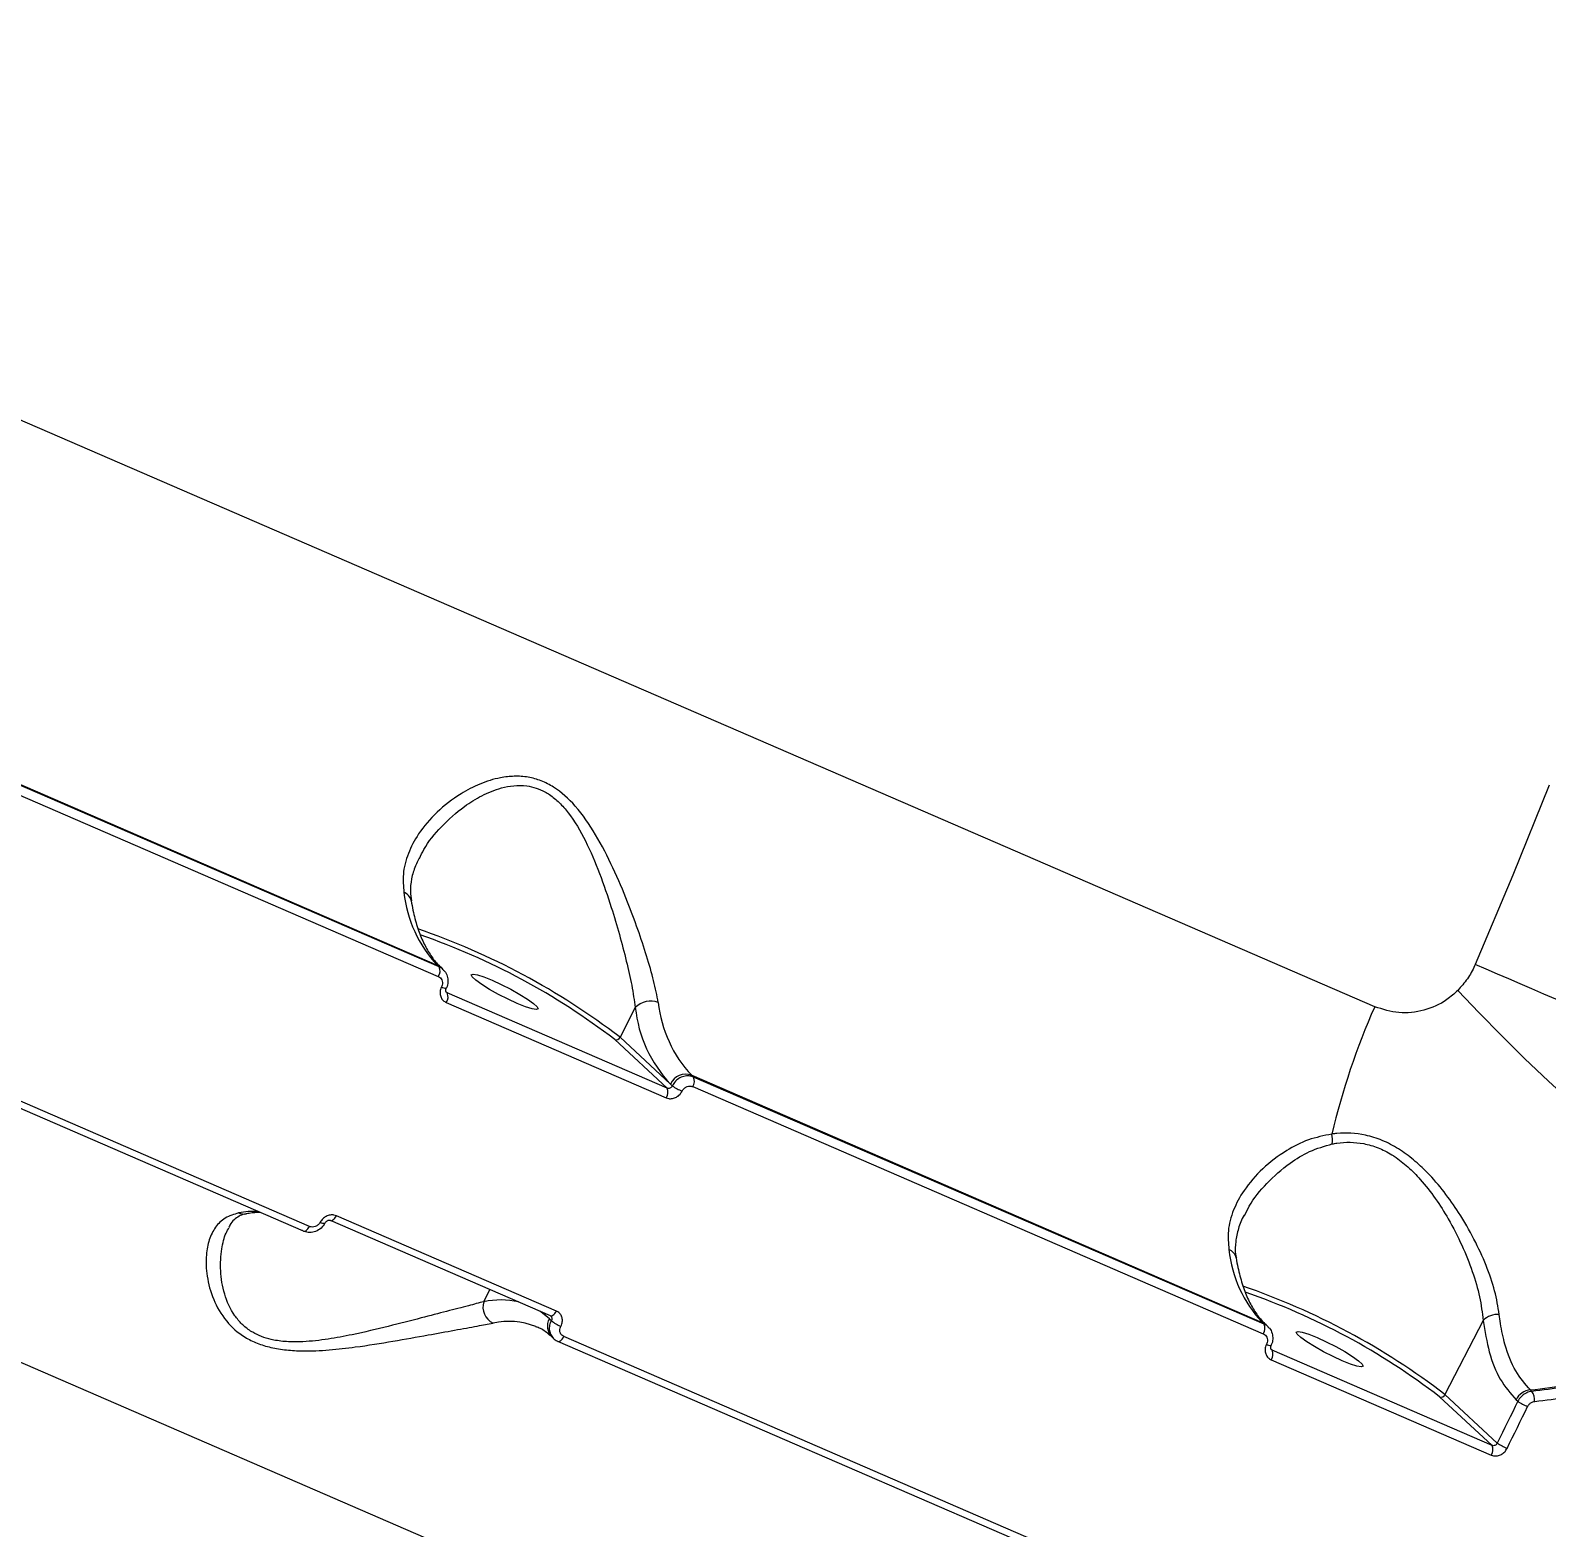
# Model space of a CAD drawing. Header units: millimetres. Extents: x -6901 to 7060, y -7557 to 6158.
# Drawn here: x 3094.8 to 3276.9, y -3449 to -3269.2 of the extents above; entities that cross this region are included whole.
import ezdxf

# ---------------------------------------------------------------- set-up
doc = ezdxf.new("R2010")
doc.units = ezdxf.units.MM
for name, color, linetype in [('DIKOM_ОБЪЕКТ', 7, 'Continuous'), ('DIKOM_РАЗМЕР_ЗОНА', 7, 'Continuous'), ('DIKOM_РАЗМЕР_ОБЪЕКТА', 7, 'Continuous')]:
    doc.layers.add(name, color=color, linetype=linetype)
doc.styles.add('style1', font='arial.ttf', dxfattribs={"width": 0.8})
doc.dimstyles.new('1-50', dxfattribs={"dimtxt": 300, "dimasz": 200, "dimexe": 100, "dimexo": 0, "dimgap": 100, "dimtad": 1, "dimtxsty": 'style1', "dimcen": 200, "dimclrd": 7, "dimclre": 7, "dimclrt": 7, "dimadec": 1, "dimazin": 2, "dimtfac": 1, "dimtmove": 0, "dimatfit": 2, "dimfxl": 0, "dimlwd": 25, "dimlwe": 18, "dimarcsym": 0})

# ---------------------------------------------------------------- blocks, each defined once
blk = doc.blocks.new('*D1')
at = {"layer": 'Defpoints', "color": 0, "transparency": 16777216}
for p in [(-4076.66, -462.32), (4983.51, -3127.59), (4983.51, -6854.07)]:
    blk.add_point(p, dxfattribs=at)
at = {"layer": 'DIKOM_РАЗМЕР_ОБЪЕКТА', "color": 7, "lineweight": 18, "transparency": 16777216}
for p, q in [((-4076.66, -462.32), (-4076.66, -6954.07)), ((4983.51, -3127.59), (4983.51, -6954.07))]:
    blk.add_line(p, q, dxfattribs=at)
at = {"layer": 'DIKOM_РАЗМЕР_ОБЪЕКТА', "color": 7, "lineweight": 25, "transparency": 16777216}
blk.add_line((-3876.66, -6854.07), (4783.51, -6854.07), dxfattribs=at)
at = {"layer": 'DIKOM_РАЗМЕР_ОБЪЕКТА', "color": 7, "transparency": 16777216}
for points in [[(-3876.66, -6820.74), (-3876.66, -6887.4), (-4076.66, -6854.07)], [(4783.51, -6820.74), (4783.51, -6887.4), (4983.51, -6854.07)]]:
    blk.add_solid(points, dxfattribs=at)
at = {"layer": 'DIKOM_РАЗМЕР_ОБЪЕКТА', "color": 7, "transparency": 16777216, "insert": (453.43, -6600.9), "char_height": 300, "attachment_point": 5, "style": 'style1'}
blk.add_mtext('9050', dxfattribs=at)
blk = doc.blocks.new('*D2')
at = {"layer": 'Defpoints', "color": 0, "transparency": 16777216}
for p in [(-1102.73, 4151.17), (-5819.23, -4492.42), (4721.24, -4492.42)]:
    blk.add_point(p, dxfattribs=at)
at = {"layer": 'DIKOM_РАЗМЕР_ОБЪЕКТА', "color": 7, "lineweight": 18, "transparency": 16777216}
for p, q in [((-1102.73, 4151.17), (-5919.23, 4151.17)), ((4721.24, -4492.42), (-5919.23, -4492.42))]:
    blk.add_line(p, q, dxfattribs=at)
at = {"layer": 'DIKOM_РАЗМЕР_ОБЪЕКТА', "color": 7, "lineweight": 25, "transparency": 16777216}
blk.add_line((-5819.23, 3951.17), (-5819.23, -4292.42), dxfattribs=at)
at = {"layer": 'DIKOM_РАЗМЕР_ОБЪЕКТА', "color": 7, "transparency": 16777216}
for points in [[(-5852.56, 3951.17), (-5785.89, 3951.17), (-5819.23, 4151.17)], [(-5852.56, -4292.42), (-5785.89, -4292.42), (-5819.23, -4492.42)]]:
    blk.add_solid(points, dxfattribs=at)
at = {"layer": 'DIKOM_РАЗМЕР_ОБЪЕКТА', "color": 7, "transparency": 16777216, "insert": (-6072.4, -170.63), "char_height": 300, "attachment_point": 5, "rotation": 90, "style": 'style1'}
blk.add_mtext('8650', dxfattribs=at)
blk = doc.blocks.new('*D3')
at = {"layer": 'Defpoints', "color": 0, "transparency": 16777216}
for p in [(-1553.27, 6158.28), (-6450.85, -6312.94), (5659.92, -6312.94)]:
    blk.add_point(p, dxfattribs=at)
at = {"layer": 'DIKOM_РАЗМЕР_ЗОНА', "color": 7, "lineweight": 18, "transparency": 16777216}
for p, q in [((-1553.27, 6158.28), (-6550.85, 6158.28)), ((5659.92, -6312.94), (-6550.85, -6312.94))]:
    blk.add_line(p, q, dxfattribs=at)
at = {"layer": 'DIKOM_РАЗМЕР_ЗОНА', "color": 7, "lineweight": 25, "transparency": 16777216}
blk.add_line((-6450.85, 5958.28), (-6450.85, -6112.94), dxfattribs=at)
at = {"layer": 'DIKOM_РАЗМЕР_ЗОНА', "color": 7, "transparency": 16777216}
for points in [[(-6484.18, 5958.28), (-6417.52, 5958.28), (-6450.85, 6158.28)], [(-6484.18, -6112.94), (-6417.52, -6112.94), (-6450.85, -6312.94)]]:
    blk.add_solid(points, dxfattribs=at)
at = {"layer": 'DIKOM_РАЗМЕР_ЗОНА', "color": 7, "transparency": 16777216, "insert": (-6704.02, -77.33), "char_height": 300, "attachment_point": 5, "rotation": 90, "style": 'style1'}
blk.add_mtext('12500', dxfattribs=at)
blk = doc.blocks.new('*D4')
at = {"layer": 'Defpoints', "color": 0, "transparency": 16777216}
for p in [(-5588.2, -1083.32), (7059.54, -2218.88), (7059.54, -7457.08)]:
    blk.add_point(p, dxfattribs=at)
at = {"layer": 'DIKOM_РАЗМЕР_ЗОНА', "color": 7, "lineweight": 18, "transparency": 16777216}
for p, q in [((-5588.2, -1083.32), (-5588.2, -7557.08)), ((7059.54, -2218.88), (7059.54, -7557.08))]:
    blk.add_line(p, q, dxfattribs=at)
at = {"layer": 'DIKOM_РАЗМЕР_ЗОНА', "color": 7, "lineweight": 25, "transparency": 16777216}
blk.add_line((-5388.2, -7457.08), (6859.54, -7457.08), dxfattribs=at)
at = {"layer": 'DIKOM_РАЗМЕР_ЗОНА', "color": 7, "transparency": 16777216}
for points in [[(-5388.2, -7423.74), (-5388.2, -7490.41), (-5588.2, -7457.08)], [(6859.54, -7423.74), (6859.54, -7490.41), (7059.54, -7457.08)]]:
    blk.add_solid(points, dxfattribs=at)
at = {"layer": 'DIKOM_РАЗМЕР_ЗОНА', "color": 7, "transparency": 16777216, "insert": (735.67, -7203.9), "char_height": 300, "attachment_point": 5, "style": 'style1'}
blk.add_mtext('12650', dxfattribs=at)

msp = doc.modelspace()

# ---------------------------------------------------------------- linework, layer by layer
at = {"layer": 'DIKOM_ОБЪЕКТ', "color": 7, "linetype": 'Continuous', "lineweight": 15}
for p, q in [((3256.232, -3386.411), (2967.375, -3261.314)), ((3075.198, -3351.754), (3143.699, -3381.42)), ((3075.32, -3353.116), (3143.82, -3382.782)), ((3143.92, -3381.626), (3075.42, -3351.96)), ((2919.709, -3353.76), (3208.565, -3478.858)), ((3143.699, -3381.42), (3143.92, -3381.626)), ((3144.151, -3381.715), (3144.373, -3381.921)), ((3127.634, -3413.358), (3059.134, -3383.691)), ((3128.349, -3412.787), (3059.849, -3383.121)), ((3144.88, -3384.749), (3144.719, -3384.6)), ((3144.88, -3384.749), (3144.768, -3384.673)), ((3144.777, -3385.911), (3171.187, -3397.348)), ((3171.29, -3396.187), (3144.88, -3384.749)), ((3167.471, -3386.516), (3165.632, -3390.082)), ((3164.993, -3390.344), (3171.29, -3396.187)), ((3171.676, -3395.691), (3165.632, -3390.082)), ((3174.235, -3394.645), (3242.735, -3424.311)), ((3174.456, -3394.85), (3174.235, -3394.645)), ((3242.957, -3424.517), (3174.456, -3394.85)), ((3171.911, -3395.909), (3171.676, -3395.691)), ((3174.356, -3396.006), (3242.857, -3425.673)), ((3157.274, -3423.517), (3130.864, -3412.079)), ((3157.991, -3422.941), (3131.581, -3411.504)), ((3149.267, -3421.821), (3150.014, -3420.373)), ((3156.341, -3423.113), (3157.15, -3423.864)), ((3157.15, -3423.864), (3157.385, -3424.082)), ((3157.27, -3423.515), (3157.328, -3423.554)), ((3269.255, -3424.079), (3264.669, -3432.973)), ((3155.511, -3424.799), (3155.631, -3424.85)), ((3242.735, -3424.311), (3242.957, -3424.517)), ((3243.188, -3424.606), (3243.41, -3424.812)), ((3157.662, -3426.251), (3157.44, -3426.045)), ((3158.114, -3426.545), (3158.171, -3426.582)), ((3226.671, -3456.248), (3158.171, -3426.582)), ((3227.386, -3455.678), (3158.885, -3426.012)), ((3243.917, -3427.64), (3243.755, -3427.491)), ((3243.917, -3427.64), (3243.804, -3427.564)), ((3270.327, -3439.078), (3243.917, -3427.64)), ((3243.814, -3428.802), (3270.224, -3440.239)), ((3264.029, -3433.234), (3270.327, -3439.078)), ((3270.948, -3438.799), (3264.669, -3432.973)), ((3275.11, -3432.585), (3274.925, -3432.414)), ((3273.21, -3433.593), (3273.411, -3433.779))]:
    msp.add_line(p, q, dxfattribs=at)
at = {"layer": 'DIKOM_ОБЪЕКТ', "color": 7, "linetype": 'Continuous', "lineweight": 15, "flags": 128}
for points in [[(3277.172, -3359.809), (3272.807, -3370.596), (3268.294, -3381.335)], [(3144.151, -3381.715), (3144.003, -3381.593), (3143.699, -3381.42)], [(3279.4, -3386.124), (3277.96, -3385.506), (3276.531, -3384.891), (3275.114, -3384.281), (3273.711, -3383.676), (3272.326, -3383.079), (3270.96, -3382.489), (3269.615, -3381.907), (3268.294, -3381.335)], [(3150.277, -3383.222), (3151.384, -3383.732), (3152.524, -3384.315), (3153.605, -3384.922), (3154.538, -3385.505), (3155.249, -3386.017), (3155.679, -3386.417), (3155.794, -3386.671), (3155.584, -3386.759), (3155.067, -3386.674), (3154.284, -3386.424), (3153.299, -3386.027), (3152.192, -3385.517), (3151.051, -3384.935), (3149.971, -3384.328), (3149.038, -3383.745), (3148.327, -3383.232), (3147.897, -3382.833), (3147.782, -3382.579), (3147.991, -3382.491), (3148.509, -3382.575), (3149.291, -3382.826), (3150.277, -3383.222)], [(3305.792, -3417.511), (3303.891, -3416.483), (3301.778, -3415.207), (3299.471, -3413.696), (3296.995, -3411.965), (3294.372, -3410.031), (3291.631, -3407.913), (3288.796, -3405.632), (3285.897, -3403.211), (3282.962, -3400.673), (3280.02, -3398.044), (3277.1, -3395.349), (3274.231, -3392.615), (3271.441, -3389.87), (3268.758, -3387.139), (3266.208, -3384.451)], [(3127.634, -3413.358), (3127.65, -3413.364), (3127.736, -3413.373), (3127.833, -3413.349), (3127.937, -3413.291), (3128.045, -3413.202), (3128.152, -3413.086), (3128.254, -3412.946), (3128.349, -3412.787)], [(3130.859, -3412.077), (3130.88, -3412.085), (3130.967, -3412.095), (3131.064, -3412.07), (3131.168, -3412.011), (3131.276, -3411.922), (3131.384, -3411.804), (3131.487, -3411.663), (3131.581, -3411.504)], [(3157.15, -3423.864), (3156.34, -3423.196), (3156.02, -3422.974)], [(3157.274, -3423.517), (3157.29, -3423.523), (3157.376, -3423.532), (3157.474, -3423.507), (3157.578, -3423.449), (3157.686, -3423.359), (3157.794, -3423.242), (3157.897, -3423.101), (3157.991, -3422.941)], [(3243.188, -3424.606), (3243.04, -3424.484), (3242.735, -3424.311)], [(3249.313, -3426.113), (3250.421, -3426.623), (3251.561, -3427.205), (3252.642, -3427.813), (3253.575, -3428.396), (3254.286, -3428.908), (3254.716, -3429.307), (3254.831, -3429.561), (3254.621, -3429.65), (3254.104, -3429.565), (3253.321, -3429.314), (3252.336, -3428.918), (3251.228, -3428.408), (3250.088, -3427.826), (3249.008, -3427.219), (3248.074, -3426.635), (3247.364, -3426.123), (3246.933, -3425.724), (3246.818, -3425.47), (3247.028, -3425.382), (3247.545, -3425.466), (3248.328, -3425.717), (3249.313, -3426.113)], [(3158.171, -3426.582), (3158.186, -3426.588), (3158.272, -3426.598), (3158.369, -3426.573), (3158.473, -3426.515), (3158.581, -3426.427), (3158.688, -3426.31), (3158.791, -3426.17), (3158.885, -3426.012)], [(3273.411, -3433.779), (3273.105, -3434.408), (3272.798, -3435.036), (3272.491, -3435.664), (3272.183, -3436.292), (3271.875, -3436.919), (3271.566, -3437.546), (3271.257, -3438.173), (3270.948, -3438.799)], [(3272.126, -3439.435), (3272.436, -3438.807), (3272.746, -3438.178), (3273.055, -3437.55), (3273.364, -3436.921), (3273.672, -3436.292), (3273.98, -3435.662), (3274.288, -3435.032), (3274.595, -3434.402)]]:
    msp.add_lwpolyline(points, dxfattribs=at)
at = {"layer": 'DIKOM_ОБЪЕКТ', "color": 7, "linetype": 'Continuous', "lineweight": 15}
for centre, radius, start, end in [((3154.713, -3371.085), 15.104, 186.07158, 223.17813), ((3139.221, -3373.966), 1.368, 12.30213, 69.80018), ((3113.816, -3457.598), 85.108, 52.49494, 71.11804), ((3114.606, -3456.054), 82.805, 52.51859, 70.93437), ((3142.857, -3382.116), 1.171, 325.35234, 24.75865), ((3144.795, -3383.068), 1.132, 238.51491, 267.55904), ((3143.812, -3385.24), 1.175, 325.21394, 24.68674), ((3169.29, -3388.201), 2.479, 67.71577, 137.18766), ((3185.251, -3384.309), 15.106, 186.07314, 223.17539), ((3183.243, -3384.838), 15.861, 186.07325, 223.17603), ((3335.458, -3421.566), 86.675, 156.07205, 166.74841), ((3165.169, -3389.862), 0.513, 249.92593, 334.55798), ((3173.529, -3396.571), 2.052, 69.88951, 154.58151), ((3173.393, -3395.341), 1.171, 325.35272, 24.75828), ((3170.222, -3396.678), 1.175, 325.2041, 24.69452), ((3175.672, -3390.342), 6.718, 235.95567, 247.39029), ((3247.722, -3402.42), 3.445, 352.3234, 12.09955), ((3121.835, -3421.137), 10.163, 88.27403, 101.26558), ((3120.475, -3409.756), 1.545, 246.11211, 280.28718), ((3130.083, -3411.648), 0.765, 234.91236, 279.19249), ((3253.749, -3413.976), 15.103, 186.07068, 223.17903), ((3238.258, -3416.857), 1.368, 12.29729, 69.80501), ((3212.86, -3500.475), 85.092, 52.49324, 71.11974), ((3151.352, -3422.445), 2.176, 163.35152, 243.62561), ((3151.276, -3431.452), 9.838, 77.33501, 101.77952), ((3213.64, -3498.95), 82.811, 52.51967, 70.93394), ((3158.737, -3424.762), 1.824, 150.48323, 224.67405), ((3160.079, -3420.977), 4.111, 229.04946, 247.83956), ((3271.015, -3425.815), 2.472, 85.98659, 135.4017), ((3152.284, -3432.995), 8.808, 68.51181, 102.45052), ((3241.894, -3425.007), 1.17, 325.34294, 24.77979), ((3243.833, -3425.955), 1.137, 238.57409, 267.50687), ((3242.849, -3428.131), 1.175, 325.20698, 24.70331), ((3264.206, -3432.753), 0.513, 249.86006, 334.57977), ((3275.147, -3434.573), 2.171, 95.87578, 153.1504), ((3273.62, -3433.638), 1.824, 355.0376, 35.25871), ((3277.542, -3427.367), 7.627, 237.20854, 247.27343), ((3269.259, -3439.569), 1.175, 325.2042, 24.69442), ((3274.718, -3433.219), 6.735, 235.96007, 247.36793)]:
    msp.add_arc(centre, radius, start, end, dxfattribs=at)
for points, knots in [([(3170.23, -3385.907), (3170.062, -3385.055), (3169.726, -3383.349), (3168.856, -3380.346), (3167.803, -3377.158), (3166.47, -3373.599), (3164.845, -3369.732), (3162.812, -3365.777), (3160.496, -3362.366), (3158.167, -3360.241), (3156.179, -3359.242), (3154.575, -3358.796), (3152.926, -3358.695), (3150.951, -3358.925), (3148.77, -3359.616), (3146.143, -3360.996), (3143.567, -3362.991), (3141.455, -3365.471), (3140.127, -3367.999), (3139.495, -3370.371), (3139.631, -3371.954), (3139.694, -3372.682)], [0, 0, 0, 0, 0.0554757, 0.1110233, 0.1664965, 0.2220046, 0.2900237, 0.3579624, 0.4226756, 0.4774078, 0.5052471, 0.5330932, 0.5627099, 0.5923754, 0.6404305, 0.6885821, 0.7603249, 0.832063, 0.8910003, 0.9498673, 1, 1, 1, 1]), ([(3141.56, -3368.603), (3141.728, -3368.243), (3142.356, -3366.898), (3144.139, -3364.736), (3146.536, -3362.563), (3149.022, -3361.011), (3151.039, -3360.181), (3152.88, -3359.83), (3154.658, -3359.838), (3156.128, -3360.308), (3157.412, -3361.086), (3158.381, -3361.885), (3159.928, -3363.657), (3161.591, -3366.528), (3163.227, -3370.422), (3164.529, -3374.233), (3165.583, -3377.778), (3166.406, -3380.931), (3167.087, -3383.934), (3167.342, -3385.648), (3167.471, -3386.516)], [0, 0, 0, 0, 0.0307564, 0.1148246, 0.2011051, 0.2563622, 0.3127419, 0.3455361, 0.3792097, 0.4274143, 0.4402521, 0.4703286, 0.5014063, 0.5756531, 0.6547549, 0.7360315, 0.8016017, 0.8683125, 0.9332408, 1, 1, 1, 1]), ([(3141.532, -3368.59), (3141.374, -3368.887), (3140.936, -3369.705), (3140.575, -3371.057), (3140.397, -3372.448), (3140.537, -3373.322), (3140.594, -3373.681)], [0, 0, 0, 0, 0.1769948, 0.4876594, 0.7898477, 1, 1, 1, 1]), ([(3140.559, -3373.68), (3140.628, -3374.065), (3140.826, -3375.173), (3141.271, -3376.827), (3141.925, -3378.547), (3142.704, -3379.999), (3143.459, -3381.03), (3143.964, -3381.53), (3144.151, -3381.715)], [0, 0, 0, 0, 0.1035436, 0.2983152, 0.4928892, 0.6877596, 0.8843235, 1, 1, 1, 1]), ([(3144.428, -3381.981), (3144.424, -3381.974), (3144.309, -3381.8), (3144.111, -3381.711), (3143.92, -3381.626)], [0, 0, 0, 0, 0.0361848, 1, 1, 1, 1]), ([(3144.417, -3382.002), (3144.467, -3382.041), (3144.697, -3382.224), (3144.915, -3382.734), (3144.988, -3383.422), (3144.906, -3383.948), (3144.752, -3384.17), (3144.736, -3384.194)], [0, 0, 0, 0, 0.0809504, 0.3725118, 0.6640806, 0.9647335, 1, 1, 1, 1]), ([(3268.294, -3381.335), (3268.27, -3381.389), (3268.012, -3381.984), (3267.405, -3383.105), (3266.612, -3383.996), (3266.208, -3384.451)], [0, 0, 0, 0, 0.0468168, 0.5143242, 1, 1, 1, 1]), ([(3143.82, -3382.782), (3143.908, -3382.832), (3144.084, -3382.932), (3144.255, -3383.193), (3144.33, -3383.501), (3144.304, -3383.795), (3144.232, -3383.966), (3144.204, -3384.034)], [0, 0, 0, 0, 0.2142335, 0.4285601, 0.643162, 0.8581243, 1, 1, 1, 1]), ([(3144.204, -3384.034), (3144.161, -3384.136), (3144.052, -3384.392), (3144.014, -3384.833), (3144.126, -3385.294), (3144.382, -3385.686), (3144.646, -3385.836), (3144.777, -3385.911)], [0, 0, 0, 0, 0.1418669, 0.3567001, 0.5713222, 0.7856774, 1, 1, 1, 1]), ([(3144.751, -3384.201), (3144.737, -3384.229), (3144.698, -3384.305), (3144.68, -3384.433), (3144.693, -3384.559), (3144.726, -3384.637), (3144.758, -3384.66), (3144.77, -3384.669)], [0, 0, 0, 0, 0.1161551, 0.3184861, 0.5450661, 0.8197399, 1, 1, 1, 1]), ([(3266.208, -3384.451), (3265.779, -3384.837), (3264.575, -3385.919), (3262.14, -3386.984), (3259.089, -3387.331), (3257.191, -3386.72), (3256.232, -3386.411)], [0, 0, 0, 0, 0.1529671, 0.4283683, 0.7114343, 1, 1, 1, 1]), ([(3174.456, -3394.85), (3174.331, -3394.806), (3174.014, -3394.695), (3173.443, -3394.707), (3172.821, -3394.926), (3172.268, -3395.334), (3172.03, -3395.717), (3171.911, -3395.909)], [0, 0, 0, 0, 0.1407233, 0.355455, 0.5702708, 0.7851373, 1, 1, 1, 1]), ([(3171.187, -3397.348), (3171.281, -3397.381), (3171.519, -3397.465), (3171.947, -3397.455), (3172.412, -3397.288), (3172.824, -3396.979), (3173.001, -3396.689), (3173.089, -3396.544)], [0, 0, 0, 0, 0.1406455, 0.3551122, 0.5699157, 0.7849146, 1, 1, 1, 1]), ([(3171.911, -3395.909), (3171.883, -3395.958), (3171.827, -3396.057), (3171.694, -3396.163), (3171.542, -3396.221), (3171.4, -3396.225), (3171.321, -3396.198), (3171.29, -3396.187)], [0, 0, 0, 0, 0.2153605, 0.4306463, 0.6452754, 0.85965, 1, 1, 1, 1]), ([(3173.089, -3396.544), (3173.148, -3396.447), (3173.266, -3396.254), (3173.541, -3396.047), (3173.85, -3395.936), (3174.135, -3395.929), (3174.294, -3395.984), (3174.356, -3396.006)], [0, 0, 0, 0, 0.2151337, 0.4302515, 0.6449938, 0.8594873, 1, 1, 1, 1]), ([(3251.091, -3401.697), (3250.136, -3401.892), (3248.19, -3402.289), (3245.372, -3403.766), (3242.684, -3405.808), (3240.558, -3408.266), (3239.193, -3410.809), (3238.533, -3413.203), (3238.668, -3414.824), (3238.73, -3415.573)], [0, 0, 0, 0, 0.126102, 0.2567298, 0.4243361, 0.5968629, 0.7352997, 0.8775703, 1, 1, 1, 1]), ([(3271.188, -3423.349), (3271.035, -3422.42), (3270.729, -3420.564), (3269.669, -3417.493), (3268.221, -3414.316), (3266.496, -3411.327), (3264.599, -3408.625), (3262.769, -3406.485), (3260.921, -3404.754), (3259.113, -3403.419), (3257.158, -3402.407), (3254.642, -3401.617), (3252.582, -3401.522), (3251.291, -3401.674), (3251.091, -3401.697)], [0, 0, 0, 0, 0.1101022, 0.2202166, 0.3292857, 0.4383103, 0.524962, 0.6115163, 0.6753411, 0.7390958, 0.8039968, 0.8688924, 0.9797305, 1, 1, 1, 1]), ([(3240.61, -3411.47), (3240.79, -3411.091), (3241.434, -3409.731), (3243.238, -3407.554), (3245.721, -3405.35), (3248.389, -3403.67), (3250.212, -3403.145), (3251.137, -3402.88)], [0, 0, 0, 0, 0.0987583, 0.3550326, 0.6180375, 0.8063425, 1, 1, 1, 1]), ([(3251.137, -3402.88), (3251.325, -3402.847), (3252.533, -3402.638), (3254.408, -3402.642), (3256.641, -3403.295), (3257.853, -3403.904), (3259.056, -3404.671), (3260.247, -3405.608), (3261.917, -3407.311), (3263.556, -3409.42), (3265.24, -3412.097), (3266.758, -3415.06), (3268.013, -3418.221), (3268.911, -3421.283), (3269.14, -3423.147), (3269.255, -3424.079)], [0, 0, 0, 0, 0.0201021, 0.1287327, 0.1863606, 0.2439934, 0.2548544, 0.317664, 0.3805796, 0.4675411, 0.5546288, 0.6653711, 0.7761695, 0.8880928, 1, 1, 1, 1]), ([(3119.849, -3411.169), (3119.283, -3411.341), (3118.151, -3411.685), (3117.014, -3412.825), (3116.26, -3414.336), (3115.884, -3416.309), (3115.961, -3418.739), (3116.701, -3421.495), (3118.146, -3424.096), (3120.107, -3425.88), (3122.049, -3426.837), (3123.734, -3427.359), (3125.588, -3427.649), (3127.94, -3427.769), (3130.728, -3427.642), (3134.383, -3427.217), (3138.422, -3426.578), (3142.42, -3425.849), (3145.81, -3425.233), (3148.476, -3424.75), (3149.784, -3424.506), (3150.385, -3424.394)], [0, 0, 0, 0, 0.0554759, 0.1110236, 0.1664974, 0.2220071, 0.2900229, 0.3579627, 0.4226753, 0.477407, 0.5052469, 0.5330945, 0.5627101, 0.5923743, 0.6404296, 0.6885816, 0.7603261, 0.8320613, 0.8910016, 0.9498675, 1, 1, 1, 1]), ([(3120.78, -3411.288), (3120.704, -3411.298), (3120.337, -3411.345), (3119.852, -3411.568), (3119.275, -3411.977), (3118.883, -3412.397), (3118.717, -3412.798), (3118.681, -3412.884)], [0, 0, 0, 0, 0.063528, 0.3071213, 0.6031837, 0.9147061, 1, 1, 1, 1]), ([(3122.445, -3411.11), (3122.011, -3411.126), (3121.468, -3411.146), (3120.877, -3411.254), (3120.759, -3411.275)], [0, 0, 0, 0, 0.8000923, 1, 1, 1, 1]), ([(3131.581, -3411.504), (3131.487, -3411.471), (3131.249, -3411.387), (3130.817, -3411.392), (3130.344, -3411.552), (3129.92, -3411.851), (3129.735, -3412.133), (3129.643, -3412.274)], [0, 0, 0, 0, 0.1405891, 0.3550733, 0.5698773, 0.7848971, 1, 1, 1, 1]), ([(3149.267, -3421.821), (3148.679, -3421.977), (3147.405, -3422.315), (3144.846, -3422.976), (3141.63, -3423.816), (3137.827, -3424.795), (3134.038, -3425.696), (3130.584, -3426.346), (3127.996, -3426.647), (3125.796, -3426.666), (3123.79, -3426.445), (3122.272, -3425.931), (3121.053, -3425.213), (3120.197, -3424.519), (3118.986, -3423.059), (3118.029, -3420.843), (3117.592, -3418.061), (3117.752, -3415.607), (3118.149, -3413.866), (3118.578, -3413.128), (3118.709, -3412.904)], [0, 0, 0, 0, 0.0593361, 0.1286014, 0.1997503, 0.2839087, 0.3702802, 0.4255949, 0.4820353, 0.5148636, 0.548575, 0.5968288, 0.6096837, 0.6397914, 0.670902, 0.7452272, 0.8244111, 0.9057741, 0.9714151, 1, 1, 1, 1]), ([(3130.191, -3412.396), (3130.167, -3412.45), (3130.041, -3412.729), (3129.615, -3413.137), (3128.939, -3413.482), (3128.218, -3413.534), (3127.708, -3413.437), (3127.499, -3413.281), (3127.471, -3413.26)], [0, 0, 0, 0, 0.0552331, 0.2875324, 0.5295608, 0.751217, 0.9654672, 1, 1, 1, 1]), ([(3129.643, -3412.274), (3129.581, -3412.368), (3129.457, -3412.556), (3129.175, -3412.755), (3128.859, -3412.861), (3128.571, -3412.865), (3128.412, -3412.809), (3128.349, -3412.787)], [0, 0, 0, 0, 0.2151806, 0.4302149, 0.6450072, 0.8594915, 1, 1, 1, 1]), ([(3130.86, -3412.083), (3130.835, -3412.072), (3130.789, -3412.052), (3130.652, -3412.058), (3130.51, -3412.105), (3130.378, -3412.189), (3130.269, -3412.294), (3130.227, -3412.371), (3130.208, -3412.404)], [0, 0, 0, 0, 0.2168462, 0.4055819, 0.5692705, 0.7205502, 0.8771947, 1, 1, 1, 1]), ([(3240.572, -3411.406), (3240.563, -3411.419), (3240.229, -3411.954), (3239.85, -3413.036), (3239.501, -3414.6), (3239.448, -3415.769), (3239.593, -3416.428), (3239.624, -3416.572)], [0, 0, 0, 0, 0.0082519, 0.3189349, 0.6207245, 0.9171511, 1, 1, 1, 1]), ([(3239.595, -3416.571), (3239.664, -3416.955), (3239.863, -3418.064), (3240.307, -3419.718), (3240.962, -3421.438), (3241.74, -3422.89), (3242.496, -3423.921), (3243.001, -3424.421), (3243.188, -3424.606)], [0, 0, 0, 0, 0.1035443, 0.2983157, 0.4928896, 0.6877599, 0.8843235, 1, 1, 1, 1]), ([(3157.385, -3424.082), (3157.325, -3424.215), (3157.173, -3424.549), (3157.115, -3425.123), (3157.242, -3425.733), (3157.487, -3426.04), (3157.607, -3426.19)], [0, 0, 0, 0, 0.1823974, 0.4587369, 0.7348873, 1, 1, 1, 1]), ([(3157.328, -3423.554), (3157.332, -3423.557), (3157.378, -3423.587), (3157.428, -3423.683), (3157.462, -3423.828), (3157.442, -3423.969), (3157.401, -3424.05), (3157.385, -3424.082)], [0, 0, 0, 0, 0.0259017, 0.291259, 0.5573831, 0.8237334, 1, 1, 1, 1]), ([(3158.528, -3424.784), (3158.574, -3424.685), (3158.69, -3424.435), (3158.738, -3424.004), (3158.636, -3423.551), (3158.386, -3423.165), (3158.123, -3423.016), (3157.991, -3422.941)], [0, 0, 0, 0, 0.141842, 0.3567724, 0.571358, 0.7857676, 1, 1, 1, 1]), ([(3269.255, -3424.079), (3269.467, -3425.377), (3269.905, -3428.051), (3271.22, -3431.321), (3272.54, -3432.828), (3273.21, -3433.593)], [0, 0, 0, 0, 0.3175262, 0.6539171, 1, 1, 1, 1]), ([(3274.925, -3432.414), (3274.303, -3431.711), (3273.041, -3430.285), (3271.936, -3427.425), (3271.397, -3424.992), (3271.235, -3423.715), (3271.188, -3423.349)], [0, 0, 0, 0, 0.3362385, 0.6822344, 0.9087891, 1, 1, 1, 1]), ([(3157.44, -3426.045), (3157.269, -3425.897), (3156.744, -3425.444), (3156.122, -3425.022), (3155.614, -3424.86), (3155.526, -3424.832)], [0, 0, 0, 0, 0.2840934, 0.8748147, 1, 1, 1, 1]), ([(3158.885, -3426.012), (3158.798, -3425.962), (3158.623, -3425.862), (3158.456, -3425.605), (3158.388, -3425.304), (3158.421, -3425.016), (3158.498, -3424.85), (3158.528, -3424.784)], [0, 0, 0, 0, 0.2142423, 0.4285409, 0.6431645, 0.8580675, 1, 1, 1, 1]), ([(3242.857, -3425.673), (3242.945, -3425.723), (3243.12, -3425.823), (3243.292, -3426.084), (3243.366, -3426.392), (3243.341, -3426.686), (3243.269, -3426.857), (3243.24, -3426.925)], [0, 0, 0, 0, 0.2142279, 0.4285488, 0.643145, 0.8581016, 1, 1, 1, 1]), ([(3243.465, -3424.871), (3243.461, -3424.865), (3243.345, -3424.692), (3243.147, -3424.603), (3242.957, -3424.517)], [0, 0, 0, 0, 0.0360068, 1, 1, 1, 1]), ([(3243.454, -3424.892), (3243.504, -3424.932), (3243.733, -3425.114), (3243.952, -3425.625), (3244.025, -3426.313), (3243.943, -3426.839), (3243.789, -3427.061), (3243.772, -3427.085)], [0, 0, 0, 0, 0.081054, 0.3725591, 0.6640126, 0.9647364, 1, 1, 1, 1]), ([(3157.607, -3426.19), (3157.611, -3426.197), (3157.726, -3426.369), (3157.924, -3426.459), (3158.114, -3426.545)], [0, 0, 0, 0, 0.038459, 1, 1, 1, 1]), ([(3243.24, -3426.925), (3243.197, -3427.027), (3243.089, -3427.283), (3243.051, -3427.724), (3243.162, -3428.185), (3243.419, -3428.577), (3243.682, -3428.727), (3243.814, -3428.802)], [0, 0, 0, 0, 0.1418632, 0.3566972, 0.5713287, 0.785719, 1, 1, 1, 1]), ([(3243.788, -3427.092), (3243.774, -3427.119), (3243.735, -3427.196), (3243.717, -3427.324), (3243.73, -3427.449), (3243.763, -3427.528), (3243.794, -3427.551), (3243.807, -3427.56)], [0, 0, 0, 0, 0.1159165, 0.3185067, 0.5449234, 0.8197207, 1, 1, 1, 1]), ([(3274.925, -3432.414), (3276.479, -3432.231), (3279.603, -3431.864), (3284.392, -3430.673), (3289.27, -3428.999), (3292.47, -3427.4), (3294.079, -3426.596)], [0, 0, 0, 0, 0.2373833, 0.4771581, 0.7370155, 1, 1, 1, 1]), ([(3294.079, -3426.596), (3291.684, -3427.807), (3288.055, -3429.64), (3282.927, -3431.222), (3279.015, -3432.126), (3276.399, -3432.434), (3275.11, -3432.585)], [0, 0, 0, 0, 0.3951653, 0.5986724, 0.802179, 1, 1, 1, 1]), ([(3275.438, -3433.796), (3276.754, -3433.64), (3279.385, -3433.327), (3283.307, -3432.43), (3287.208, -3431.208), (3291.069, -3429.652), (3293.561, -3428.327), (3294.807, -3427.664)], [0, 0, 0, 0, 0.1976815, 0.3953848, 0.5930888, 0.79654, 1, 1, 1, 1]), ([(3275.11, -3432.585), (3275.055, -3432.592), (3274.789, -3432.623), (3274.318, -3432.795), (3273.767, -3433.202), (3273.53, -3433.587), (3273.411, -3433.779)], [0, 0, 0, 0, 0.0806175, 0.3870316, 0.6935262, 1, 1, 1, 1]), ([(3274.595, -3434.402), (3274.654, -3434.305), (3274.77, -3434.111), (3275.044, -3433.904), (3275.278, -3433.816), (3275.41, -3433.8), (3275.438, -3433.796)], [0, 0, 0, 0, 0.3068491, 0.61333, 0.9194838, 1, 1, 1, 1]), ([(3270.224, -3440.239), (3270.318, -3440.272), (3270.556, -3440.355), (3270.984, -3440.346), (3271.448, -3440.179), (3271.861, -3439.869), (3272.038, -3439.58), (3272.126, -3439.435)], [0, 0, 0, 0, 0.1406455, 0.3551122, 0.5699157, 0.7849146, 1, 1, 1, 1]), ([(3270.948, -3438.799), (3270.92, -3438.849), (3270.864, -3438.948), (3270.73, -3439.054), (3270.578, -3439.112), (3270.437, -3439.116), (3270.358, -3439.089), (3270.327, -3439.078)], [0, 0, 0, 0, 0.2155697, 0.4306529, 0.6454811, 0.8596759, 1, 1, 1, 1])]:
    msp.add_open_spline(points, degree=3, knots=knots, dxfattribs=at)

# ---------------------------------------------------------------- dimensions: what is measured, and where the dimension line sits
at = {"layer": 'DIKOM_РАЗМЕР_ЗОНА'}
dim = msp.add_linear_dim(base=(-6450.85, -6312.937), p1=(-1553.272, 6158.285), p2=(5659.925, -6312.937), angle=90, text='12500', dimstyle='1-50', dxfattribs=at)
dim.commit()
dim.dimension.update_dxf_attribs({"geometry": '*D3', "text_midpoint": (-6450.85, -77.326), "dimtype": 160})
dim = msp.add_linear_dim(base=(7059.538, -7457.077), p1=(-5588.199, -1083.325), p2=(7059.538, -2218.883), text='12650', dimstyle='1-50', dxfattribs=at)
dim.commit()
dim.dimension.update_dxf_attribs({"geometry": '*D4', "text_midpoint": (735.669, -7457.077), "dimtype": 160})
at = {"layer": 'DIKOM_РАЗМЕР_ОБЪЕКТА'}
dim = msp.add_linear_dim(base=(-5819.225, -4492.425), p1=(-1102.732, 4151.169), p2=(4721.24, -4492.425), angle=90, text='8650', dimstyle='1-50', dxfattribs=at)
dim.commit()
dim.dimension.update_dxf_attribs({"geometry": '*D2', "text_midpoint": (-5819.225, -170.628), "dimtype": 160})
dim = msp.add_linear_dim(base=(4983.514, -6854.07), p1=(-4076.663, -462.325), p2=(4983.514, -3127.595), text='9050', dimstyle='1-50', dxfattribs=at)
dim.commit()
dim.dimension.update_dxf_attribs({"geometry": '*D1', "text_midpoint": (453.425, -6854.07), "dimtype": 160})

doc.saveas('drawing.dxf')
